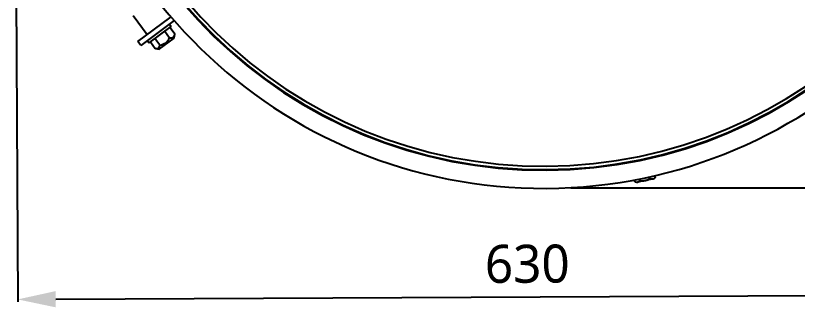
# Model space of a CAD drawing. Header units: millimetres. Extents: x 0 to 2800, y 0 to 1980.
# Drawn here: x 484.2 to 964.5, y 1004.1 to 1183.2 of the extents above; entities that cross this region are included whole.
import ezdxf

# ---------------------------------------------------------------- set-up
doc = ezdxf.new("R2010")
doc.units = ezdxf.units.MM
doc.header["$LTSCALE"] = 154
doc.header["$PDMODE"] = 3
doc.header["$PDSIZE"] = 8
doc.layers.get('0').update_dxf_attribs({"linetype": 'CONTINUOUS'})
doc.layers.get('Defpoints').update_dxf_attribs({"linetype": 'CONTINUOUS'})
doc.styles.get("Standard").update_dxf_attribs({"font": 'msjhl.ttc'})
doc.dimstyles.new('DIMSTYLE_3', dxfattribs={"dimtxt": 23.333333, "dimasz": 23.333333, "dimexe": 1.5, "dimexo": 1, "dimgap": 0.875, "dimtad": 1, "dimdsep": 46, "dimtxsty": 'Standard', "dimblk": '_FILLED', "dimblk1": '_FILLED', "dimblk2": '_FILLED', "dimcen": 0.09, "dimazin": 2, "dimtp": 0.01, "dimtm": 0.01, "dimtfac": 1, "dimtofl": 0, "dimtmove": 0, "dimatfit": 3, "dimldrblk": '_FILLED', "dimfxl": 1, "dimtolj": 1, "dimarcsym": 0})
doc.dimstyles.new('DIMSTYLE_4', dxfattribs={"dimtxt": 23.333333, "dimasz": 23.333333, "dimexe": 1.5, "dimexo": 1, "dimgap": 0.875, "dimtad": 1, "dimdec": 0, "dimdsep": 46, "dimtxsty": 'Standard', "dimblk": '_FILLED', "dimblk1": '_FILLED', "dimblk2": '_FILLED', "dimcen": 0.09, "dimazin": 2, "dimtp": 0.01, "dimtm": 0.01, "dimtfac": 1, "dimtdec": 0, "dimtofl": 0, "dimtmove": 0, "dimatfit": 3, "dimldrblk": '_FILLED', "dimfxl": 1, "dimtolj": 1, "dimarcsym": 0})

# ---------------------------------------------------------------- blocks, each defined once
blk = doc.blocks.new('_FILLED')
at = {"color": 0, "linetype": 'ByBlock'}
blk.add_solid([(0, 0), (-1, 0.214), (-1, -0.214)], dxfattribs=at)
blk = doc.blocks.new('*D106')
at = {"color": 0, "linetype": 'Continuous', "lineweight": -2}
for p, q in [((813.27, 1680.3), (1235.98, 1680.3)), ((1234.48, 1656.96), (1234.48, 1100.86)), ((825.21, 1077.52), (1235.98, 1077.52))]:
    blk.add_line(p, q, dxfattribs=at)
at = {"layer": 'Defpoints', "color": 0}
for p in [(812.27, 1680.3), (824.21, 1077.52), (1234.48, 1077.52)]:
    blk.add_point(p, dxfattribs=at)
at = {"color": 0, "linetype": 'ByBlock', "lineweight": -2, "xscale": 23.3333333333, "yscale": 23.3333333333, "zscale": 23.3333333333}
for p, rotation in [((1234.48, 1680.3), 89.99999999999999), ((1234.48, 1077.52), 270)]:
    blk.add_blockref('_FILLED', p, dxfattribs=dict(at, rotation=rotation))
at = {"color": 0, "insert": (1202.5, 1395.65), "char_height": 23.333, "attachment_point": 2, "rotation": 90, "line_spacing_factor": 0.9}
blk.add_mtext('\\A1;600', dxfattribs=at)
blk = doc.blocks.new('*D107')
at = {"color": 0, "linetype": 'Continuous', "lineweight": -2}
for p, q in [((1110.22, 1373.58), (1112.06, 1010.62)), ((484.18, 1262.91), (485.47, 1007.44)), ((508.8, 1009.06), (1088.72, 1012))]:
    blk.add_line(p, q, dxfattribs=at)
at = {"layer": 'Defpoints', "color": 0}
for p in [(1110.22, 1374.58), (484.17, 1263.91), (1112.05, 1012.12)]:
    blk.add_point(p, dxfattribs=at)
at = {"color": 0, "linetype": 'ByBlock', "lineweight": -2, "xscale": 23.3333333333, "yscale": 23.3333333333, "zscale": 23.3333333333}
for p, rotation in [((485.46, 1008.94), 180.2904615762), ((1112.05, 1012.12), 0.2904615762000042)]:
    blk.add_blockref('_FILLED', p, dxfattribs=dict(at, rotation=rotation))
at = {"color": 0, "insert": (798.49, 1042.52), "char_height": 23.3333, "attachment_point": 2, "rotation": 0.2905, "line_spacing_factor": 0.9}
blk.add_mtext('\\A1;\\A1;630', dxfattribs=at)

msp = doc.modelspace()

# ---------------------------------------------------------------- linework, layer by layer
at = {"linetype": 'Continuous'}
for p, q in [((556.3043, 1183.2057), (564.9017, 1171.5295)), ((559.2649, 1167.379), (578.9696, 1181.888)), ((578.9933, 1181.8558), (579.7356, 1182.4023)), ((581.6468, 1180.1337), (561.0437, 1164.9632)), ((578.7593, 1178.0076), (579.8266, 1176.5582)), ((566.1599, 1166.4951), (579.8194, 1176.5529)), ((575.828, 1173.6139), (578.785, 1169.5982)), ((579.0258, 1175.9685), (581.9827, 1171.9527)), ((561.0437, 1164.9632), (559.2649, 1167.379)), ((565.07, 1167.9279), (566.1373, 1166.4784)), ((572.7411, 1165.1479), (569.7842, 1169.1637)), ((572.4265, 1162.6648), (581.6012, 1169.4203)), ((581.6012, 1169.4203), (581.9567, 1171.7613)), ((581.963, 1171.8035), (581.966, 1171.8248)), ((581.969, 1171.846), (581.9719, 1171.8673)), ((581.9747, 1171.8886), (581.9774, 1171.91)), ((581.9801, 1171.9313), (581.9827, 1171.9527)), ((566.938, 1167.068), (569.895, 1163.0523)), ((569.9374, 1163.0446), (569.9162, 1163.0484)), ((569.9798, 1163.0373), (569.9586, 1163.0409)), ((570.0221, 1163.0302), (570.001, 1163.0337)), ((570.0373, 1163.0278), (572.4265, 1162.6648)), ((570.0645, 1163.0234), (570.0433, 1163.0268)), ((864.7243, 1081.1411), (864.4653, 1082.3721)), ((864.7243, 1081.1411), (864.8155, 1081.1099)), ((875.9316, 1082.9975), (866.3145, 1080.9737)), ((867.7023, 1081.7678), (867.4441, 1082.9944)), ((873.659, 1084.2928), (873.9152, 1083.0752)), ((876.4206, 1083.1004), (876.3148, 1083.0781)), ((877.1503, 1083.756), (876.895, 1084.9689)), ((877.1503, 1083.756), (877.0795, 1083.6906))]:
    msp.add_line(p, q, dxfattribs=at)
for centre, radius, start, end in [((808.5921, 1378.7186), 301.6, 181.14556, 359.435249), ((808.5921, 1378.7186), 290.4917, 181.178385, 359.40282), ((808.5921, 1378.7186), 290.1, 181.179584, 359.401622), ((808.5921, 1378.7186), 288, 181.185162, 359.393614), ((576.6288, 1172.8491), 5.4279, 345.629784, 348.437647), ((575.7811, 1173.0249), 6.2936, 348.416568, 350.191881), ((866.4223, 1086.6491), 5.7638, 252.866954, 253.824865), ((864.3207, 1085.3964), 4.9601, 310.625685, 312.981199), ((868.8678, 1097.5153), 15.7906, 265.767054, 267.003378), ((868.7879, 1095.9647), 14.238, 266.998431, 268.664668), ((868.7514, 1094.1226), 12.3955, 268.63494, 272.019264), ((868.9228, 1091.3695), 9.6358, 281.900823, 285.956248), ((868.6778, 1092.1852), 10.4875, 286.018352, 291.771201), ((866.5054, 1097.011), 15.7833, 296.761042, 298.000103), ((875.5573, 1088.3963), 5.5687, 252.850054, 254.846372), ((875.1023, 1085.4633), 2.5837, 277.955653, 285.812501), ((873.646, 1087.7902), 5.3436, 308.649386, 309.945818), ((873.3765, 1088.1125), 5.7638, 309.942293, 310.900204)]:
    msp.add_arc(centre, radius, start, end, dxfattribs=at)
for points, knots in [([(572.7411, 1165.1479), (574.0173, 1165.3681), (576.6122, 1166.2198), (578.1959, 1168.4448), (578.785, 1169.5982)], [0, 0, 0, 0, 0.50000298, 1, 1, 1, 1]), ([(579.2441, 1169.5576), (579.8379, 1169.5283), (581.1725, 1169.7042), (581.7389, 1170.9261), (581.8869, 1171.5019)], [0, 0, 0, 0, 0.50001958, 1, 1, 1, 1]), ([(570.0856, 1163.0201), (570.6688, 1162.9316), (572.0337, 1162.9067), (572.5686, 1164.1752), (572.6772, 1164.7359)], [0, 0, 0, 0, 0.50803868, 1, 1, 1, 1])]:
    msp.add_open_spline(points, degree=3, knots=knots, dxfattribs=at)
for points in [[(578.785, 1169.5982), (578.9374, 1169.5793), (579.0906, 1169.5651), (579.2441, 1169.5576)], [(572.6772, 1164.7359), (572.7037, 1164.8724), (572.7244, 1165.01), (572.7411, 1165.1479)], [(864.8154, 1081.1104), (865.2923, 1080.9543), (865.8235, 1080.8704), (866.3145, 1080.9737)], [(866.3145, 1080.9737), (866.5889, 1081.0315), (866.8541, 1081.1462), (867.0926, 1081.2936)], [(867.0926, 1081.2936), (867.254, 1081.3934), (867.4062, 1081.5084), (867.5503, 1081.6319)], [(869.1881, 1081.7348), (869.7658, 1081.7556), (870.3443, 1081.8217), (870.9099, 1081.9408)], [(872.5676, 1082.4458), (872.9227, 1082.587), (873.2709, 1082.7462), (873.6122, 1082.9182)], [(874.1016, 1083.0212), (874.5403, 1082.9026), (875.0098, 1082.8415), (875.4599, 1082.9044)], [(875.8055, 1082.9772), (876.2354, 1083.0988), (876.6344, 1083.3379), (876.9834, 1083.6169)]]:
    msp.add_open_spline(points, degree=3, dxfattribs=at)

# ---------------------------------------------------------------- dimensions: what is measured, and where the dimension line sits
for base, p1, p2, angle, text, dimstyle, picture, middle in [((1234.4845, 1077.5232), (812.271, 1680.2961), (824.2087, 1077.5232), 270, '600', 'DIMSTYLE_3', '*D106', (1234.4845, 1395.6549)), ((1112.0545, 1012.1211), (484.1716, 1263.9058), (1110.217, 1374.5809), 0.290462, '\\A1;630', 'DIMSTYLE_4', '*D107', (798.6474, 1010.5322))]:
    dim = msp.add_linear_dim(base=base, p1=p1, p2=p2, angle=angle, text=text, dimstyle=dimstyle, override={"dimtxsty": 'Standard'}, dxfattribs=at)
    dim.commit()
    dim.dimension.update_dxf_attribs({"geometry": picture, "text_midpoint": middle, "dimtype": 160})

doc.saveas('drawing.dxf')
